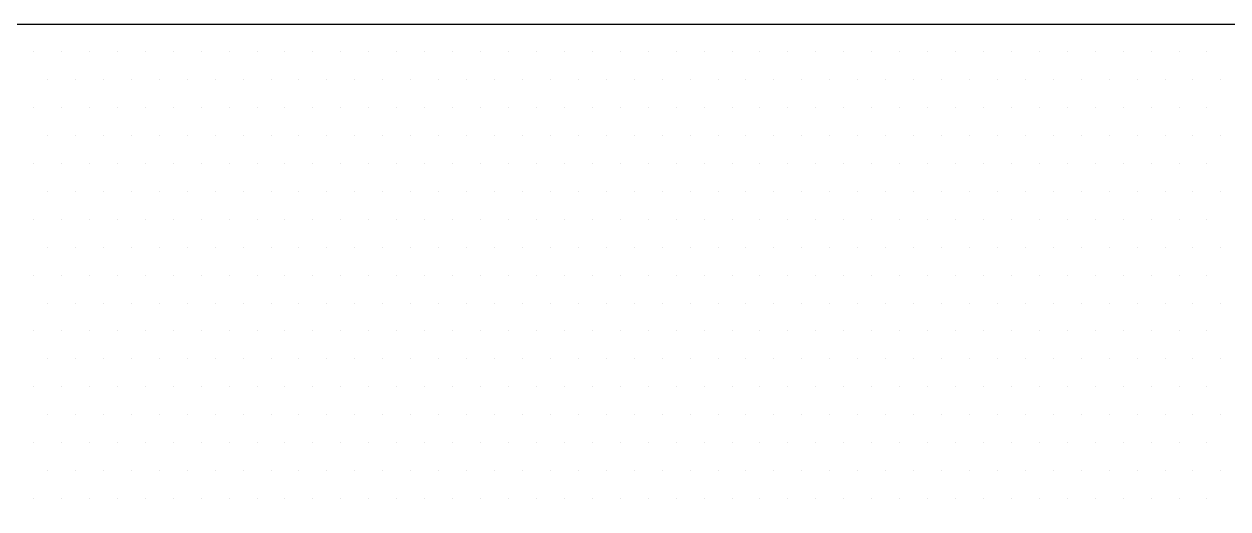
# Model space of a CAD drawing. Extents: x 683431 to 951238, y -788560 to -543702.
# Drawn here: x 761162.16 to 761198.52, y -774093.09 to -774078.46 of the extents above; entities that cross this region are included whole.
import ezdxf

# ---------------------------------------------------------------- set-up
doc = ezdxf.new("R2010")
doc.units = 0
doc.header["$LTSCALE"] = 1000
doc.header["$MEASUREMENT"] = 0
doc.layers.add('WINDOW', color=4, linetype='Continuous')

# ---------------------------------------------------------------- blocks, each defined once
blk = doc.blocks.new('*X15')
at = {"color": 0}
for p, q in [((-65.9375, 1315.875), (-65.9375, 1315.875)), ((-65.875, 1315.875), (-65.875, 1315.875)), ((-65.8125, 1315.875), (-65.8125, 1315.875)), ((-65.75, 1315.875), (-65.75, 1315.875)), ((-65.6875, 1315.875), (-65.6875, 1315.875)), ((-65.625, 1315.875), (-65.625, 1315.875)), ((-65.5625, 1315.875), (-65.5625, 1315.875)), ((-65.5, 1315.875), (-65.5, 1315.875)), ((-65.4375, 1315.875), (-65.4375, 1315.875)), ((-65.375, 1315.875), (-65.375, 1315.875)), ((-65.3125, 1315.875), (-65.3125, 1315.875)), ((-65.25, 1315.875), (-65.25, 1315.875)), ((-65.1875, 1315.875), (-65.1875, 1315.875)), ((-65.125, 1315.875), (-65.125, 1315.875)), ((-65.0625, 1315.875), (-65.0625, 1315.875)), ((-65, 1315.875), (-65, 1315.875)), ((-64.9375, 1315.875), (-64.9375, 1315.875)), ((-64.875, 1315.875), (-64.875, 1315.875)), ((-64.8125, 1315.875), (-64.8125, 1315.875)), ((-64.75, 1315.875), (-64.75, 1315.875)), ((-64.6875, 1315.875), (-64.6875, 1315.875)), ((-64.625, 1315.875), (-64.625, 1315.875)), ((-64.5625, 1315.875), (-64.5625, 1315.875)), ((-64.5, 1315.875), (-64.5, 1315.875)), ((-64.4375, 1315.875), (-64.4375, 1315.875)), ((-64.375, 1315.875), (-64.375, 1315.875)), ((-64.3125, 1315.875), (-64.3125, 1315.875)), ((-64.25, 1315.875), (-64.25, 1315.875)), ((-64.1875, 1315.875), (-64.1875, 1315.875)), ((-64.125, 1315.875), (-64.125, 1315.875)), ((-64.0625, 1315.875), (-64.0625, 1315.875)), ((-64, 1315.875), (-64, 1315.875)), ((-63.9375, 1315.875), (-63.9375, 1315.875)), ((-63.875, 1315.875), (-63.875, 1315.875)), ((-63.8125, 1315.875), (-63.8125, 1315.875)), ((-63.75, 1315.875), (-63.75, 1315.875)), ((-63.6875, 1315.875), (-63.6875, 1315.875)), ((-63.625, 1315.875), (-63.625, 1315.875)), ((-63.5625, 1315.875), (-63.5625, 1315.875)), ((-63.5, 1315.875), (-63.5, 1315.875)), ((-63.4375, 1315.875), (-63.4375, 1315.875)), ((-63.375, 1315.875), (-63.375, 1315.875)), ((-63.3125, 1315.875), (-63.3125, 1315.875)), ((-65.90625, 1315.8125), (-65.90625, 1315.8125)), ((-65.84375, 1315.8125), (-65.84375, 1315.8125)), ((-65.78125, 1315.8125), (-65.78125, 1315.8125)), ((-65.71875, 1315.8125), (-65.71875, 1315.8125)), ((-65.65625, 1315.8125), (-65.65625, 1315.8125)), ((-65.59375, 1315.8125), (-65.59375, 1315.8125)), ((-65.53125, 1315.8125), (-65.53125, 1315.8125)), ((-65.46875, 1315.8125), (-65.46875, 1315.8125)), ((-65.40625, 1315.8125), (-65.40625, 1315.8125)), ((-65.34375, 1315.8125), (-65.34375, 1315.8125)), ((-65.28125, 1315.8125), (-65.28125, 1315.8125)), ((-65.21875, 1315.8125), (-65.21875, 1315.8125)), ((-65.15625, 1315.8125), (-65.15625, 1315.8125)), ((-65.09375, 1315.8125), (-65.09375, 1315.8125)), ((-65.03125, 1315.8125), (-65.03125, 1315.8125)), ((-64.96875, 1315.8125), (-64.96875, 1315.8125)), ((-64.90625, 1315.8125), (-64.90625, 1315.8125)), ((-64.84375, 1315.8125), (-64.84375, 1315.8125)), ((-64.78125, 1315.8125), (-64.78125, 1315.8125)), ((-64.71875, 1315.8125), (-64.71875, 1315.8125)), ((-64.65625, 1315.8125), (-64.65625, 1315.8125)), ((-64.59375, 1315.8125), (-64.59375, 1315.8125)), ((-64.53125, 1315.8125), (-64.53125, 1315.8125)), ((-64.46875, 1315.8125), (-64.46875, 1315.8125)), ((-64.40625, 1315.8125), (-64.40625, 1315.8125)), ((-64.34375, 1315.8125), (-64.34375, 1315.8125)), ((-64.28125, 1315.8125), (-64.28125, 1315.8125)), ((-64.21875, 1315.8125), (-64.21875, 1315.8125)), ((-64.15625, 1315.8125), (-64.15625, 1315.8125)), ((-64.09375, 1315.8125), (-64.09375, 1315.8125)), ((-64.03125, 1315.8125), (-64.03125, 1315.8125)), ((-63.96875, 1315.8125), (-63.96875, 1315.8125)), ((-63.90625, 1315.8125), (-63.90625, 1315.8125)), ((-63.84375, 1315.8125), (-63.84375, 1315.8125)), ((-63.78125, 1315.8125), (-63.78125, 1315.8125)), ((-63.71875, 1315.8125), (-63.71875, 1315.8125)), ((-63.65625, 1315.8125), (-63.65625, 1315.8125)), ((-63.59375, 1315.8125), (-63.59375, 1315.8125)), ((-63.53125, 1315.8125), (-63.53125, 1315.8125)), ((-63.46875, 1315.8125), (-63.46875, 1315.8125)), ((-63.40625, 1315.8125), (-63.40625, 1315.8125)), ((-63.34375, 1315.8125), (-63.34375, 1315.8125)), ((-63.28125, 1315.8125), (-63.28125, 1315.8125)), ((-65.9375, 1315.75), (-65.9375, 1315.75)), ((-65.875, 1315.75), (-65.875, 1315.75)), ((-65.8125, 1315.75), (-65.8125, 1315.75)), ((-65.75, 1315.75), (-65.75, 1315.75)), ((-65.6875, 1315.75), (-65.6875, 1315.75)), ((-65.625, 1315.75), (-65.625, 1315.75)), ((-65.5625, 1315.75), (-65.5625, 1315.75)), ((-65.5, 1315.75), (-65.5, 1315.75)), ((-65.4375, 1315.75), (-65.4375, 1315.75)), ((-65.375, 1315.75), (-65.375, 1315.75)), ((-65.3125, 1315.75), (-65.3125, 1315.75)), ((-65.25, 1315.75), (-65.25, 1315.75)), ((-65.1875, 1315.75), (-65.1875, 1315.75)), ((-65.125, 1315.75), (-65.125, 1315.75)), ((-65.0625, 1315.75), (-65.0625, 1315.75)), ((-65, 1315.75), (-65, 1315.75)), ((-64.9375, 1315.75), (-64.9375, 1315.75)), ((-64.875, 1315.75), (-64.875, 1315.75)), ((-64.8125, 1315.75), (-64.8125, 1315.75)), ((-64.75, 1315.75), (-64.75, 1315.75)), ((-64.6875, 1315.75), (-64.6875, 1315.75)), ((-64.625, 1315.75), (-64.625, 1315.75)), ((-64.5625, 1315.75), (-64.5625, 1315.75)), ((-64.5, 1315.75), (-64.5, 1315.75)), ((-64.4375, 1315.75), (-64.4375, 1315.75)), ((-64.375, 1315.75), (-64.375, 1315.75)), ((-64.3125, 1315.75), (-64.3125, 1315.75)), ((-64.25, 1315.75), (-64.25, 1315.75)), ((-64.1875, 1315.75), (-64.1875, 1315.75)), ((-64.125, 1315.75), (-64.125, 1315.75)), ((-64.0625, 1315.75), (-64.0625, 1315.75)), ((-64, 1315.75), (-64, 1315.75)), ((-63.9375, 1315.75), (-63.9375, 1315.75)), ((-63.875, 1315.75), (-63.875, 1315.75)), ((-63.8125, 1315.75), (-63.8125, 1315.75)), ((-63.75, 1315.75), (-63.75, 1315.75)), ((-63.6875, 1315.75), (-63.6875, 1315.75)), ((-63.625, 1315.75), (-63.625, 1315.75)), ((-63.5625, 1315.75), (-63.5625, 1315.75)), ((-63.5, 1315.75), (-63.5, 1315.75)), ((-63.4375, 1315.75), (-63.4375, 1315.75)), ((-63.375, 1315.75), (-63.375, 1315.75)), ((-63.3125, 1315.75), (-63.3125, 1315.75)), ((-65.90625, 1315.6875), (-65.90625, 1315.6875)), ((-65.84375, 1315.6875), (-65.84375, 1315.6875)), ((-65.78125, 1315.6875), (-65.78125, 1315.6875)), ((-65.71875, 1315.6875), (-65.71875, 1315.6875)), ((-65.65625, 1315.6875), (-65.65625, 1315.6875)), ((-65.59375, 1315.6875), (-65.59375, 1315.6875)), ((-65.53125, 1315.6875), (-65.53125, 1315.6875)), ((-65.46875, 1315.6875), (-65.46875, 1315.6875)), ((-65.40625, 1315.6875), (-65.40625, 1315.6875)), ((-65.34375, 1315.6875), (-65.34375, 1315.6875)), ((-65.28125, 1315.6875), (-65.28125, 1315.6875)), ((-65.21875, 1315.6875), (-65.21875, 1315.6875)), ((-65.15625, 1315.6875), (-65.15625, 1315.6875)), ((-65.09375, 1315.6875), (-65.09375, 1315.6875)), ((-65.03125, 1315.6875), (-65.03125, 1315.6875)), ((-64.96875, 1315.6875), (-64.96875, 1315.6875)), ((-64.90625, 1315.6875), (-64.90625, 1315.6875)), ((-64.84375, 1315.6875), (-64.84375, 1315.6875)), ((-64.78125, 1315.6875), (-64.78125, 1315.6875)), ((-64.71875, 1315.6875), (-64.71875, 1315.6875)), ((-64.65625, 1315.6875), (-64.65625, 1315.6875)), ((-64.59375, 1315.6875), (-64.59375, 1315.6875)), ((-64.53125, 1315.6875), (-64.53125, 1315.6875)), ((-64.46875, 1315.6875), (-64.46875, 1315.6875)), ((-64.40625, 1315.6875), (-64.40625, 1315.6875)), ((-64.34375, 1315.6875), (-64.34375, 1315.6875)), ((-64.28125, 1315.6875), (-64.28125, 1315.6875)), ((-64.21875, 1315.6875), (-64.21875, 1315.6875)), ((-64.15625, 1315.6875), (-64.15625, 1315.6875)), ((-64.09375, 1315.6875), (-64.09375, 1315.6875)), ((-64.03125, 1315.6875), (-64.03125, 1315.6875)), ((-63.96875, 1315.6875), (-63.96875, 1315.6875)), ((-63.90625, 1315.6875), (-63.90625, 1315.6875)), ((-63.84375, 1315.6875), (-63.84375, 1315.6875)), ((-63.78125, 1315.6875), (-63.78125, 1315.6875)), ((-63.71875, 1315.6875), (-63.71875, 1315.6875)), ((-63.65625, 1315.6875), (-63.65625, 1315.6875)), ((-63.59375, 1315.6875), (-63.59375, 1315.6875)), ((-63.53125, 1315.6875), (-63.53125, 1315.6875)), ((-63.46875, 1315.6875), (-63.46875, 1315.6875)), ((-63.40625, 1315.6875), (-63.40625, 1315.6875)), ((-63.34375, 1315.6875), (-63.34375, 1315.6875)), ((-63.28125, 1315.6875), (-63.28125, 1315.6875)), ((-65.9375, 1315.625), (-65.9375, 1315.625)), ((-65.875, 1315.625), (-65.875, 1315.625)), ((-65.8125, 1315.625), (-65.8125, 1315.625)), ((-65.75, 1315.625), (-65.75, 1315.625)), ((-65.6875, 1315.625), (-65.6875, 1315.625)), ((-65.625, 1315.625), (-65.625, 1315.625)), ((-65.5625, 1315.625), (-65.5625, 1315.625)), ((-65.5, 1315.625), (-65.5, 1315.625)), ((-65.4375, 1315.625), (-65.4375, 1315.625)), ((-65.375, 1315.625), (-65.375, 1315.625)), ((-65.3125, 1315.625), (-65.3125, 1315.625)), ((-65.25, 1315.625), (-65.25, 1315.625)), ((-65.1875, 1315.625), (-65.1875, 1315.625)), ((-65.125, 1315.625), (-65.125, 1315.625)), ((-65.0625, 1315.625), (-65.0625, 1315.625)), ((-65, 1315.625), (-65, 1315.625)), ((-64.9375, 1315.625), (-64.9375, 1315.625)), ((-64.875, 1315.625), (-64.875, 1315.625)), ((-64.8125, 1315.625), (-64.8125, 1315.625)), ((-64.75, 1315.625), (-64.75, 1315.625)), ((-64.6875, 1315.625), (-64.6875, 1315.625)), ((-64.625, 1315.625), (-64.625, 1315.625)), ((-64.5625, 1315.625), (-64.5625, 1315.625)), ((-64.5, 1315.625), (-64.5, 1315.625)), ((-64.4375, 1315.625), (-64.4375, 1315.625)), ((-64.375, 1315.625), (-64.375, 1315.625)), ((-64.3125, 1315.625), (-64.3125, 1315.625)), ((-64.25, 1315.625), (-64.25, 1315.625)), ((-64.1875, 1315.625), (-64.1875, 1315.625)), ((-64.125, 1315.625), (-64.125, 1315.625)), ((-64.0625, 1315.625), (-64.0625, 1315.625)), ((-64, 1315.625), (-64, 1315.625)), ((-63.9375, 1315.625), (-63.9375, 1315.625)), ((-63.875, 1315.625), (-63.875, 1315.625)), ((-63.8125, 1315.625), (-63.8125, 1315.625)), ((-63.75, 1315.625), (-63.75, 1315.625)), ((-63.6875, 1315.625), (-63.6875, 1315.625)), ((-63.625, 1315.625), (-63.625, 1315.625)), ((-63.5625, 1315.625), (-63.5625, 1315.625)), ((-63.5, 1315.625), (-63.5, 1315.625)), ((-63.4375, 1315.625), (-63.4375, 1315.625)), ((-63.375, 1315.625), (-63.375, 1315.625)), ((-63.3125, 1315.625), (-63.3125, 1315.625)), ((-65.90625, 1315.5625), (-65.90625, 1315.5625)), ((-65.84375, 1315.5625), (-65.84375, 1315.5625)), ((-65.78125, 1315.5625), (-65.78125, 1315.5625)), ((-65.71875, 1315.5625), (-65.71875, 1315.5625)), ((-65.65625, 1315.5625), (-65.65625, 1315.5625)), ((-65.59375, 1315.5625), (-65.59375, 1315.5625)), ((-65.53125, 1315.5625), (-65.53125, 1315.5625)), ((-65.46875, 1315.5625), (-65.46875, 1315.5625)), ((-65.40625, 1315.5625), (-65.40625, 1315.5625)), ((-65.34375, 1315.5625), (-65.34375, 1315.5625)), ((-65.28125, 1315.5625), (-65.28125, 1315.5625)), ((-65.21875, 1315.5625), (-65.21875, 1315.5625)), ((-65.15625, 1315.5625), (-65.15625, 1315.5625)), ((-65.09375, 1315.5625), (-65.09375, 1315.5625)), ((-65.03125, 1315.5625), (-65.03125, 1315.5625)), ((-64.96875, 1315.5625), (-64.96875, 1315.5625)), ((-64.90625, 1315.5625), (-64.90625, 1315.5625)), ((-64.84375, 1315.5625), (-64.84375, 1315.5625)), ((-64.78125, 1315.5625), (-64.78125, 1315.5625)), ((-64.71875, 1315.5625), (-64.71875, 1315.5625)), ((-64.65625, 1315.5625), (-64.65625, 1315.5625)), ((-64.59375, 1315.5625), (-64.59375, 1315.5625)), ((-64.53125, 1315.5625), (-64.53125, 1315.5625)), ((-64.46875, 1315.5625), (-64.46875, 1315.5625)), ((-64.40625, 1315.5625), (-64.40625, 1315.5625)), ((-64.34375, 1315.5625), (-64.34375, 1315.5625)), ((-64.28125, 1315.5625), (-64.28125, 1315.5625)), ((-64.21875, 1315.5625), (-64.21875, 1315.5625)), ((-64.15625, 1315.5625), (-64.15625, 1315.5625)), ((-64.09375, 1315.5625), (-64.09375, 1315.5625)), ((-64.03125, 1315.5625), (-64.03125, 1315.5625)), ((-63.96875, 1315.5625), (-63.96875, 1315.5625)), ((-63.90625, 1315.5625), (-63.90625, 1315.5625)), ((-63.84375, 1315.5625), (-63.84375, 1315.5625)), ((-63.78125, 1315.5625), (-63.78125, 1315.5625)), ((-63.71875, 1315.5625), (-63.71875, 1315.5625)), ((-63.65625, 1315.5625), (-63.65625, 1315.5625)), ((-63.59375, 1315.5625), (-63.59375, 1315.5625)), ((-63.53125, 1315.5625), (-63.53125, 1315.5625)), ((-63.46875, 1315.5625), (-63.46875, 1315.5625)), ((-63.40625, 1315.5625), (-63.40625, 1315.5625)), ((-63.34375, 1315.5625), (-63.34375, 1315.5625)), ((-63.28125, 1315.5625), (-63.28125, 1315.5625)), ((-65.9375, 1315.5), (-65.9375, 1315.5)), ((-65.875, 1315.5), (-65.875, 1315.5)), ((-65.8125, 1315.5), (-65.8125, 1315.5)), ((-65.75, 1315.5), (-65.75, 1315.5)), ((-65.6875, 1315.5), (-65.6875, 1315.5)), ((-65.625, 1315.5), (-65.625, 1315.5)), ((-65.5625, 1315.5), (-65.5625, 1315.5)), ((-65.5, 1315.5), (-65.5, 1315.5)), ((-65.4375, 1315.5), (-65.4375, 1315.5)), ((-65.375, 1315.5), (-65.375, 1315.5)), ((-65.3125, 1315.5), (-65.3125, 1315.5)), ((-65.25, 1315.5), (-65.25, 1315.5)), ((-65.1875, 1315.5), (-65.1875, 1315.5)), ((-65.125, 1315.5), (-65.125, 1315.5)), ((-65.0625, 1315.5), (-65.0625, 1315.5)), ((-65, 1315.5), (-65, 1315.5)), ((-64.9375, 1315.5), (-64.9375, 1315.5)), ((-64.875, 1315.5), (-64.875, 1315.5)), ((-64.8125, 1315.5), (-64.8125, 1315.5)), ((-64.75, 1315.5), (-64.75, 1315.5)), ((-64.6875, 1315.5), (-64.6875, 1315.5)), ((-64.625, 1315.5), (-64.625, 1315.5)), ((-64.5625, 1315.5), (-64.5625, 1315.5)), ((-64.5, 1315.5), (-64.5, 1315.5)), ((-64.4375, 1315.5), (-64.4375, 1315.5)), ((-64.375, 1315.5), (-64.375, 1315.5)), ((-64.3125, 1315.5), (-64.3125, 1315.5)), ((-64.25, 1315.5), (-64.25, 1315.5)), ((-64.1875, 1315.5), (-64.1875, 1315.5)), ((-64.125, 1315.5), (-64.125, 1315.5)), ((-64.0625, 1315.5), (-64.0625, 1315.5)), ((-64, 1315.5), (-64, 1315.5)), ((-63.9375, 1315.5), (-63.9375, 1315.5)), ((-63.875, 1315.5), (-63.875, 1315.5)), ((-63.8125, 1315.5), (-63.8125, 1315.5)), ((-63.75, 1315.5), (-63.75, 1315.5)), ((-63.6875, 1315.5), (-63.6875, 1315.5)), ((-63.625, 1315.5), (-63.625, 1315.5)), ((-63.5625, 1315.5), (-63.5625, 1315.5)), ((-63.5, 1315.5), (-63.5, 1315.5)), ((-63.4375, 1315.5), (-63.4375, 1315.5)), ((-63.375, 1315.5), (-63.375, 1315.5)), ((-63.3125, 1315.5), (-63.3125, 1315.5)), ((-65.90625, 1315.4375), (-65.90625, 1315.4375)), ((-65.84375, 1315.4375), (-65.84375, 1315.4375)), ((-65.78125, 1315.4375), (-65.78125, 1315.4375)), ((-65.71875, 1315.4375), (-65.71875, 1315.4375)), ((-65.65625, 1315.4375), (-65.65625, 1315.4375)), ((-65.59375, 1315.4375), (-65.59375, 1315.4375)), ((-65.53125, 1315.4375), (-65.53125, 1315.4375)), ((-65.46875, 1315.4375), (-65.46875, 1315.4375)), ((-65.40625, 1315.4375), (-65.40625, 1315.4375)), ((-65.34375, 1315.4375), (-65.34375, 1315.4375)), ((-65.28125, 1315.4375), (-65.28125, 1315.4375)), ((-65.21875, 1315.4375), (-65.21875, 1315.4375)), ((-65.15625, 1315.4375), (-65.15625, 1315.4375)), ((-65.09375, 1315.4375), (-65.09375, 1315.4375)), ((-65.03125, 1315.4375), (-65.03125, 1315.4375)), ((-64.96875, 1315.4375), (-64.96875, 1315.4375)), ((-64.90625, 1315.4375), (-64.90625, 1315.4375)), ((-64.84375, 1315.4375), (-64.84375, 1315.4375)), ((-64.78125, 1315.4375), (-64.78125, 1315.4375)), ((-64.71875, 1315.4375), (-64.71875, 1315.4375)), ((-64.65625, 1315.4375), (-64.65625, 1315.4375)), ((-64.59375, 1315.4375), (-64.59375, 1315.4375)), ((-64.53125, 1315.4375), (-64.53125, 1315.4375)), ((-64.46875, 1315.4375), (-64.46875, 1315.4375)), ((-64.40625, 1315.4375), (-64.40625, 1315.4375)), ((-64.34375, 1315.4375), (-64.34375, 1315.4375)), ((-64.28125, 1315.4375), (-64.28125, 1315.4375)), ((-64.21875, 1315.4375), (-64.21875, 1315.4375)), ((-64.15625, 1315.4375), (-64.15625, 1315.4375)), ((-64.09375, 1315.4375), (-64.09375, 1315.4375)), ((-64.03125, 1315.4375), (-64.03125, 1315.4375)), ((-63.96875, 1315.4375), (-63.96875, 1315.4375)), ((-63.90625, 1315.4375), (-63.90625, 1315.4375)), ((-63.84375, 1315.4375), (-63.84375, 1315.4375)), ((-63.78125, 1315.4375), (-63.78125, 1315.4375)), ((-63.71875, 1315.4375), (-63.71875, 1315.4375)), ((-63.65625, 1315.4375), (-63.65625, 1315.4375)), ((-63.59375, 1315.4375), (-63.59375, 1315.4375)), ((-63.53125, 1315.4375), (-63.53125, 1315.4375)), ((-63.46875, 1315.4375), (-63.46875, 1315.4375)), ((-63.40625, 1315.4375), (-63.40625, 1315.4375)), ((-63.34375, 1315.4375), (-63.34375, 1315.4375)), ((-63.28125, 1315.4375), (-63.28125, 1315.4375)), ((-65.9375, 1315.375), (-65.9375, 1315.375)), ((-65.875, 1315.375), (-65.875, 1315.375)), ((-65.8125, 1315.375), (-65.8125, 1315.375)), ((-65.75, 1315.375), (-65.75, 1315.375)), ((-65.6875, 1315.375), (-65.6875, 1315.375)), ((-65.625, 1315.375), (-65.625, 1315.375)), ((-65.5625, 1315.375), (-65.5625, 1315.375)), ((-65.5, 1315.375), (-65.5, 1315.375)), ((-65.4375, 1315.375), (-65.4375, 1315.375)), ((-65.375, 1315.375), (-65.375, 1315.375)), ((-65.3125, 1315.375), (-65.3125, 1315.375)), ((-65.25, 1315.375), (-65.25, 1315.375)), ((-65.1875, 1315.375), (-65.1875, 1315.375)), ((-65.125, 1315.375), (-65.125, 1315.375)), ((-65.0625, 1315.375), (-65.0625, 1315.375)), ((-65, 1315.375), (-65, 1315.375)), ((-64.9375, 1315.375), (-64.9375, 1315.375)), ((-64.875, 1315.375), (-64.875, 1315.375)), ((-64.8125, 1315.375), (-64.8125, 1315.375)), ((-64.75, 1315.375), (-64.75, 1315.375)), ((-64.6875, 1315.375), (-64.6875, 1315.375)), ((-64.625, 1315.375), (-64.625, 1315.375)), ((-64.5625, 1315.375), (-64.5625, 1315.375)), ((-64.5, 1315.375), (-64.5, 1315.375)), ((-64.4375, 1315.375), (-64.4375, 1315.375)), ((-64.375, 1315.375), (-64.375, 1315.375)), ((-64.3125, 1315.375), (-64.3125, 1315.375)), ((-64.25, 1315.375), (-64.25, 1315.375)), ((-64.1875, 1315.375), (-64.1875, 1315.375)), ((-64.125, 1315.375), (-64.125, 1315.375)), ((-64.0625, 1315.375), (-64.0625, 1315.375)), ((-64, 1315.375), (-64, 1315.375)), ((-63.9375, 1315.375), (-63.9375, 1315.375)), ((-63.875, 1315.375), (-63.875, 1315.375)), ((-63.8125, 1315.375), (-63.8125, 1315.375)), ((-63.75, 1315.375), (-63.75, 1315.375)), ((-63.6875, 1315.375), (-63.6875, 1315.375)), ((-63.625, 1315.375), (-63.625, 1315.375)), ((-63.5625, 1315.375), (-63.5625, 1315.375)), ((-63.5, 1315.375), (-63.5, 1315.375)), ((-63.4375, 1315.375), (-63.4375, 1315.375)), ((-63.375, 1315.375), (-63.375, 1315.375)), ((-63.3125, 1315.375), (-63.3125, 1315.375)), ((-65.90625, 1315.3125), (-65.90625, 1315.3125)), ((-65.84375, 1315.3125), (-65.84375, 1315.3125)), ((-65.78125, 1315.3125), (-65.78125, 1315.3125)), ((-65.71875, 1315.3125), (-65.71875, 1315.3125)), ((-65.65625, 1315.3125), (-65.65625, 1315.3125)), ((-65.59375, 1315.3125), (-65.59375, 1315.3125)), ((-65.53125, 1315.3125), (-65.53125, 1315.3125)), ((-65.46875, 1315.3125), (-65.46875, 1315.3125)), ((-65.40625, 1315.3125), (-65.40625, 1315.3125)), ((-65.34375, 1315.3125), (-65.34375, 1315.3125)), ((-65.28125, 1315.3125), (-65.28125, 1315.3125)), ((-65.21875, 1315.3125), (-65.21875, 1315.3125)), ((-65.15625, 1315.3125), (-65.15625, 1315.3125)), ((-65.09375, 1315.3125), (-65.09375, 1315.3125)), ((-65.03125, 1315.3125), (-65.03125, 1315.3125)), ((-64.96875, 1315.3125), (-64.96875, 1315.3125)), ((-64.90625, 1315.3125), (-64.90625, 1315.3125)), ((-64.84375, 1315.3125), (-64.84375, 1315.3125)), ((-64.78125, 1315.3125), (-64.78125, 1315.3125)), ((-64.71875, 1315.3125), (-64.71875, 1315.3125)), ((-64.65625, 1315.3125), (-64.65625, 1315.3125)), ((-64.59375, 1315.3125), (-64.59375, 1315.3125)), ((-64.53125, 1315.3125), (-64.53125, 1315.3125)), ((-64.46875, 1315.3125), (-64.46875, 1315.3125)), ((-64.40625, 1315.3125), (-64.40625, 1315.3125)), ((-64.34375, 1315.3125), (-64.34375, 1315.3125)), ((-64.28125, 1315.3125), (-64.28125, 1315.3125)), ((-64.21875, 1315.3125), (-64.21875, 1315.3125)), ((-64.15625, 1315.3125), (-64.15625, 1315.3125)), ((-64.09375, 1315.3125), (-64.09375, 1315.3125)), ((-64.03125, 1315.3125), (-64.03125, 1315.3125)), ((-63.96875, 1315.3125), (-63.96875, 1315.3125)), ((-63.90625, 1315.3125), (-63.90625, 1315.3125)), ((-63.84375, 1315.3125), (-63.84375, 1315.3125)), ((-63.78125, 1315.3125), (-63.78125, 1315.3125)), ((-63.71875, 1315.3125), (-63.71875, 1315.3125)), ((-63.65625, 1315.3125), (-63.65625, 1315.3125)), ((-63.59375, 1315.3125), (-63.59375, 1315.3125)), ((-63.53125, 1315.3125), (-63.53125, 1315.3125)), ((-63.46875, 1315.3125), (-63.46875, 1315.3125)), ((-63.40625, 1315.3125), (-63.40625, 1315.3125)), ((-63.34375, 1315.3125), (-63.34375, 1315.3125)), ((-63.28125, 1315.3125), (-63.28125, 1315.3125)), ((-65.9375, 1315.25), (-65.9375, 1315.25)), ((-65.875, 1315.25), (-65.875, 1315.25)), ((-65.8125, 1315.25), (-65.8125, 1315.25)), ((-65.75, 1315.25), (-65.75, 1315.25)), ((-65.6875, 1315.25), (-65.6875, 1315.25)), ((-65.625, 1315.25), (-65.625, 1315.25)), ((-65.5625, 1315.25), (-65.5625, 1315.25)), ((-65.5, 1315.25), (-65.5, 1315.25)), ((-65.4375, 1315.25), (-65.4375, 1315.25)), ((-65.375, 1315.25), (-65.375, 1315.25)), ((-65.3125, 1315.25), (-65.3125, 1315.25)), ((-65.25, 1315.25), (-65.25, 1315.25)), ((-65.1875, 1315.25), (-65.1875, 1315.25)), ((-65.125, 1315.25), (-65.125, 1315.25)), ((-65.0625, 1315.25), (-65.0625, 1315.25)), ((-65, 1315.25), (-65, 1315.25)), ((-64.9375, 1315.25), (-64.9375, 1315.25)), ((-64.875, 1315.25), (-64.875, 1315.25)), ((-64.8125, 1315.25), (-64.8125, 1315.25)), ((-64.75, 1315.25), (-64.75, 1315.25)), ((-64.6875, 1315.25), (-64.6875, 1315.25)), ((-64.625, 1315.25), (-64.625, 1315.25)), ((-64.5625, 1315.25), (-64.5625, 1315.25)), ((-64.5, 1315.25), (-64.5, 1315.25)), ((-64.4375, 1315.25), (-64.4375, 1315.25)), ((-64.375, 1315.25), (-64.375, 1315.25)), ((-64.3125, 1315.25), (-64.3125, 1315.25)), ((-64.25, 1315.25), (-64.25, 1315.25)), ((-64.1875, 1315.25), (-64.1875, 1315.25)), ((-64.125, 1315.25), (-64.125, 1315.25)), ((-64.0625, 1315.25), (-64.0625, 1315.25)), ((-64, 1315.25), (-64, 1315.25)), ((-63.9375, 1315.25), (-63.9375, 1315.25)), ((-63.875, 1315.25), (-63.875, 1315.25)), ((-63.8125, 1315.25), (-63.8125, 1315.25)), ((-63.75, 1315.25), (-63.75, 1315.25)), ((-63.6875, 1315.25), (-63.6875, 1315.25)), ((-63.625, 1315.25), (-63.625, 1315.25)), ((-63.5625, 1315.25), (-63.5625, 1315.25)), ((-63.5, 1315.25), (-63.5, 1315.25)), ((-63.4375, 1315.25), (-63.4375, 1315.25)), ((-63.375, 1315.25), (-63.375, 1315.25)), ((-63.3125, 1315.25), (-63.3125, 1315.25)), ((-65.90625, 1315.1875), (-65.90625, 1315.1875)), ((-65.84375, 1315.1875), (-65.84375, 1315.1875)), ((-65.78125, 1315.1875), (-65.78125, 1315.1875)), ((-65.71875, 1315.1875), (-65.71875, 1315.1875)), ((-65.65625, 1315.1875), (-65.65625, 1315.1875)), ((-65.59375, 1315.1875), (-65.59375, 1315.1875)), ((-65.53125, 1315.1875), (-65.53125, 1315.1875)), ((-65.46875, 1315.1875), (-65.46875, 1315.1875)), ((-65.40625, 1315.1875), (-65.40625, 1315.1875)), ((-65.34375, 1315.1875), (-65.34375, 1315.1875)), ((-65.28125, 1315.1875), (-65.28125, 1315.1875)), ((-65.21875, 1315.1875), (-65.21875, 1315.1875)), ((-65.15625, 1315.1875), (-65.15625, 1315.1875)), ((-65.09375, 1315.1875), (-65.09375, 1315.1875)), ((-65.03125, 1315.1875), (-65.03125, 1315.1875)), ((-64.96875, 1315.1875), (-64.96875, 1315.1875)), ((-64.90625, 1315.1875), (-64.90625, 1315.1875)), ((-64.84375, 1315.1875), (-64.84375, 1315.1875)), ((-64.78125, 1315.1875), (-64.78125, 1315.1875)), ((-64.71875, 1315.1875), (-64.71875, 1315.1875)), ((-64.65625, 1315.1875), (-64.65625, 1315.1875)), ((-64.59375, 1315.1875), (-64.59375, 1315.1875)), ((-64.53125, 1315.1875), (-64.53125, 1315.1875)), ((-64.46875, 1315.1875), (-64.46875, 1315.1875)), ((-64.40625, 1315.1875), (-64.40625, 1315.1875)), ((-64.34375, 1315.1875), (-64.34375, 1315.1875)), ((-64.28125, 1315.1875), (-64.28125, 1315.1875)), ((-64.21875, 1315.1875), (-64.21875, 1315.1875)), ((-64.15625, 1315.1875), (-64.15625, 1315.1875)), ((-64.09375, 1315.1875), (-64.09375, 1315.1875)), ((-64.03125, 1315.1875), (-64.03125, 1315.1875)), ((-63.96875, 1315.1875), (-63.96875, 1315.1875)), ((-63.90625, 1315.1875), (-63.90625, 1315.1875)), ((-63.84375, 1315.1875), (-63.84375, 1315.1875)), ((-63.78125, 1315.1875), (-63.78125, 1315.1875)), ((-63.71875, 1315.1875), (-63.71875, 1315.1875)), ((-63.65625, 1315.1875), (-63.65625, 1315.1875)), ((-63.59375, 1315.1875), (-63.59375, 1315.1875)), ((-63.53125, 1315.1875), (-63.53125, 1315.1875)), ((-63.46875, 1315.1875), (-63.46875, 1315.1875)), ((-63.40625, 1315.1875), (-63.40625, 1315.1875)), ((-63.34375, 1315.1875), (-63.34375, 1315.1875)), ((-63.28125, 1315.1875), (-63.28125, 1315.1875)), ((-65.9375, 1315.125), (-65.9375, 1315.125)), ((-65.875, 1315.125), (-65.875, 1315.125)), ((-65.8125, 1315.125), (-65.8125, 1315.125)), ((-65.75, 1315.125), (-65.75, 1315.125)), ((-65.6875, 1315.125), (-65.6875, 1315.125)), ((-65.625, 1315.125), (-65.625, 1315.125)), ((-65.5625, 1315.125), (-65.5625, 1315.125)), ((-65.5, 1315.125), (-65.5, 1315.125)), ((-65.4375, 1315.125), (-65.4375, 1315.125)), ((-65.375, 1315.125), (-65.375, 1315.125)), ((-65.3125, 1315.125), (-65.3125, 1315.125)), ((-65.25, 1315.125), (-65.25, 1315.125)), ((-65.1875, 1315.125), (-65.1875, 1315.125)), ((-65.125, 1315.125), (-65.125, 1315.125)), ((-65.0625, 1315.125), (-65.0625, 1315.125)), ((-65, 1315.125), (-65, 1315.125)), ((-64.9375, 1315.125), (-64.9375, 1315.125)), ((-64.875, 1315.125), (-64.875, 1315.125)), ((-64.8125, 1315.125), (-64.8125, 1315.125)), ((-64.75, 1315.125), (-64.75, 1315.125)), ((-64.6875, 1315.125), (-64.6875, 1315.125)), ((-64.625, 1315.125), (-64.625, 1315.125)), ((-64.5625, 1315.125), (-64.5625, 1315.125)), ((-64.5, 1315.125), (-64.5, 1315.125)), ((-64.4375, 1315.125), (-64.4375, 1315.125)), ((-64.375, 1315.125), (-64.375, 1315.125)), ((-64.3125, 1315.125), (-64.3125, 1315.125)), ((-64.25, 1315.125), (-64.25, 1315.125)), ((-64.1875, 1315.125), (-64.1875, 1315.125)), ((-64.125, 1315.125), (-64.125, 1315.125)), ((-64.0625, 1315.125), (-64.0625, 1315.125)), ((-64, 1315.125), (-64, 1315.125)), ((-63.9375, 1315.125), (-63.9375, 1315.125)), ((-63.875, 1315.125), (-63.875, 1315.125)), ((-63.8125, 1315.125), (-63.8125, 1315.125)), ((-63.75, 1315.125), (-63.75, 1315.125)), ((-63.6875, 1315.125), (-63.6875, 1315.125)), ((-63.625, 1315.125), (-63.625, 1315.125)), ((-63.5625, 1315.125), (-63.5625, 1315.125)), ((-63.5, 1315.125), (-63.5, 1315.125)), ((-63.4375, 1315.125), (-63.4375, 1315.125)), ((-63.375, 1315.125), (-63.375, 1315.125)), ((-63.3125, 1315.125), (-63.3125, 1315.125)), ((-65.90625, 1315.0625), (-65.90625, 1315.0625)), ((-65.84375, 1315.0625), (-65.84375, 1315.0625)), ((-65.78125, 1315.0625), (-65.78125, 1315.0625)), ((-65.71875, 1315.0625), (-65.71875, 1315.0625)), ((-65.65625, 1315.0625), (-65.65625, 1315.0625)), ((-65.59375, 1315.0625), (-65.59375, 1315.0625)), ((-65.53125, 1315.0625), (-65.53125, 1315.0625)), ((-65.46875, 1315.0625), (-65.46875, 1315.0625)), ((-65.40625, 1315.0625), (-65.40625, 1315.0625)), ((-65.34375, 1315.0625), (-65.34375, 1315.0625)), ((-65.28125, 1315.0625), (-65.28125, 1315.0625)), ((-65.21875, 1315.0625), (-65.21875, 1315.0625)), ((-65.15625, 1315.0625), (-65.15625, 1315.0625)), ((-65.09375, 1315.0625), (-65.09375, 1315.0625)), ((-65.03125, 1315.0625), (-65.03125, 1315.0625)), ((-64.96875, 1315.0625), (-64.96875, 1315.0625)), ((-64.90625, 1315.0625), (-64.90625, 1315.0625)), ((-64.84375, 1315.0625), (-64.84375, 1315.0625)), ((-64.78125, 1315.0625), (-64.78125, 1315.0625)), ((-64.71875, 1315.0625), (-64.71875, 1315.0625)), ((-64.65625, 1315.0625), (-64.65625, 1315.0625)), ((-64.59375, 1315.0625), (-64.59375, 1315.0625)), ((-64.53125, 1315.0625), (-64.53125, 1315.0625)), ((-64.46875, 1315.0625), (-64.46875, 1315.0625)), ((-64.40625, 1315.0625), (-64.40625, 1315.0625)), ((-64.34375, 1315.0625), (-64.34375, 1315.0625)), ((-64.28125, 1315.0625), (-64.28125, 1315.0625)), ((-64.21875, 1315.0625), (-64.21875, 1315.0625)), ((-64.15625, 1315.0625), (-64.15625, 1315.0625)), ((-64.09375, 1315.0625), (-64.09375, 1315.0625)), ((-64.03125, 1315.0625), (-64.03125, 1315.0625)), ((-63.96875, 1315.0625), (-63.96875, 1315.0625)), ((-63.90625, 1315.0625), (-63.90625, 1315.0625)), ((-63.84375, 1315.0625), (-63.84375, 1315.0625)), ((-63.78125, 1315.0625), (-63.78125, 1315.0625)), ((-63.71875, 1315.0625), (-63.71875, 1315.0625)), ((-63.65625, 1315.0625), (-63.65625, 1315.0625)), ((-63.59375, 1315.0625), (-63.59375, 1315.0625)), ((-63.53125, 1315.0625), (-63.53125, 1315.0625)), ((-63.46875, 1315.0625), (-63.46875, 1315.0625)), ((-63.40625, 1315.0625), (-63.40625, 1315.0625)), ((-63.34375, 1315.0625), (-63.34375, 1315.0625)), ((-63.28125, 1315.0625), (-63.28125, 1315.0625)), ((-65.9375, 1315), (-65.9375, 1315)), ((-65.875, 1315), (-65.875, 1315)), ((-65.8125, 1315), (-65.8125, 1315)), ((-65.75, 1315), (-65.75, 1315)), ((-65.6875, 1315), (-65.6875, 1315)), ((-65.625, 1315), (-65.625, 1315)), ((-65.5625, 1315), (-65.5625, 1315)), ((-65.5, 1315), (-65.5, 1315)), ((-65.4375, 1315), (-65.4375, 1315)), ((-65.375, 1315), (-65.375, 1315)), ((-65.3125, 1315), (-65.3125, 1315)), ((-65.25, 1315), (-65.25, 1315)), ((-65.1875, 1315), (-65.1875, 1315)), ((-65.125, 1315), (-65.125, 1315)), ((-65.0625, 1315), (-65.0625, 1315)), ((-65, 1315), (-65, 1315)), ((-64.9375, 1315), (-64.9375, 1315)), ((-64.875, 1315), (-64.875, 1315)), ((-64.8125, 1315), (-64.8125, 1315)), ((-64.75, 1315), (-64.75, 1315)), ((-64.6875, 1315), (-64.6875, 1315)), ((-64.625, 1315), (-64.625, 1315)), ((-64.5625, 1315), (-64.5625, 1315)), ((-64.5, 1315), (-64.5, 1315)), ((-64.4375, 1315), (-64.4375, 1315)), ((-64.375, 1315), (-64.375, 1315)), ((-64.3125, 1315), (-64.3125, 1315)), ((-64.25, 1315), (-64.25, 1315)), ((-64.1875, 1315), (-64.1875, 1315)), ((-64.125, 1315), (-64.125, 1315)), ((-64.0625, 1315), (-64.0625, 1315)), ((-64, 1315), (-64, 1315)), ((-63.9375, 1315), (-63.9375, 1315)), ((-63.875, 1315), (-63.875, 1315)), ((-63.8125, 1315), (-63.8125, 1315)), ((-63.75, 1315), (-63.75, 1315)), ((-63.6875, 1315), (-63.6875, 1315)), ((-63.625, 1315), (-63.625, 1315)), ((-63.5625, 1315), (-63.5625, 1315)), ((-63.5, 1315), (-63.5, 1315)), ((-63.4375, 1315), (-63.4375, 1315)), ((-63.375, 1315), (-63.375, 1315)), ((-63.3125, 1315), (-63.3125, 1315)), ((-65.90625, 1314.9375), (-65.90625, 1314.9375)), ((-65.84375, 1314.9375), (-65.84375, 1314.9375)), ((-65.78125, 1314.9375), (-65.78125, 1314.9375)), ((-65.71875, 1314.9375), (-65.71875, 1314.9375)), ((-65.65625, 1314.9375), (-65.65625, 1314.9375)), ((-65.59375, 1314.9375), (-65.59375, 1314.9375)), ((-65.53125, 1314.9375), (-65.53125, 1314.9375)), ((-65.46875, 1314.9375), (-65.46875, 1314.9375)), ((-65.40625, 1314.9375), (-65.40625, 1314.9375)), ((-65.34375, 1314.9375), (-65.34375, 1314.9375)), ((-65.28125, 1314.9375), (-65.28125, 1314.9375)), ((-65.21875, 1314.9375), (-65.21875, 1314.9375)), ((-65.15625, 1314.9375), (-65.15625, 1314.9375)), ((-65.09375, 1314.9375), (-65.09375, 1314.9375)), ((-65.03125, 1314.9375), (-65.03125, 1314.9375)), ((-64.96875, 1314.9375), (-64.96875, 1314.9375)), ((-64.90625, 1314.9375), (-64.90625, 1314.9375)), ((-64.84375, 1314.9375), (-64.84375, 1314.9375)), ((-64.78125, 1314.9375), (-64.78125, 1314.9375)), ((-64.71875, 1314.9375), (-64.71875, 1314.9375)), ((-64.65625, 1314.9375), (-64.65625, 1314.9375)), ((-64.59375, 1314.9375), (-64.59375, 1314.9375)), ((-64.53125, 1314.9375), (-64.53125, 1314.9375)), ((-64.46875, 1314.9375), (-64.46875, 1314.9375)), ((-64.40625, 1314.9375), (-64.40625, 1314.9375)), ((-64.34375, 1314.9375), (-64.34375, 1314.9375)), ((-64.28125, 1314.9375), (-64.28125, 1314.9375)), ((-64.21875, 1314.9375), (-64.21875, 1314.9375)), ((-64.15625, 1314.9375), (-64.15625, 1314.9375)), ((-64.09375, 1314.9375), (-64.09375, 1314.9375)), ((-64.03125, 1314.9375), (-64.03125, 1314.9375)), ((-63.96875, 1314.9375), (-63.96875, 1314.9375)), ((-63.90625, 1314.9375), (-63.90625, 1314.9375)), ((-63.84375, 1314.9375), (-63.84375, 1314.9375)), ((-63.78125, 1314.9375), (-63.78125, 1314.9375)), ((-63.71875, 1314.9375), (-63.71875, 1314.9375)), ((-63.65625, 1314.9375), (-63.65625, 1314.9375)), ((-63.59375, 1314.9375), (-63.59375, 1314.9375)), ((-63.53125, 1314.9375), (-63.53125, 1314.9375)), ((-63.46875, 1314.9375), (-63.46875, 1314.9375)), ((-63.40625, 1314.9375), (-63.40625, 1314.9375)), ((-63.34375, 1314.9375), (-63.34375, 1314.9375)), ((-63.28125, 1314.9375), (-63.28125, 1314.9375)), ((-65.9375, 1314.875), (-65.9375, 1314.875)), ((-65.875, 1314.875), (-65.875, 1314.875)), ((-65.8125, 1314.875), (-65.8125, 1314.875)), ((-65.75, 1314.875), (-65.75, 1314.875)), ((-65.6875, 1314.875), (-65.6875, 1314.875)), ((-65.625, 1314.875), (-65.625, 1314.875)), ((-65.5625, 1314.875), (-65.5625, 1314.875)), ((-65.5, 1314.875), (-65.5, 1314.875)), ((-65.4375, 1314.875), (-65.4375, 1314.875)), ((-65.375, 1314.875), (-65.375, 1314.875)), ((-65.3125, 1314.875), (-65.3125, 1314.875)), ((-65.25, 1314.875), (-65.25, 1314.875)), ((-65.1875, 1314.875), (-65.1875, 1314.875)), ((-65.125, 1314.875), (-65.125, 1314.875)), ((-65.0625, 1314.875), (-65.0625, 1314.875)), ((-65, 1314.875), (-65, 1314.875)), ((-64.9375, 1314.875), (-64.9375, 1314.875)), ((-64.875, 1314.875), (-64.875, 1314.875)), ((-64.8125, 1314.875), (-64.8125, 1314.875)), ((-64.75, 1314.875), (-64.75, 1314.875)), ((-64.6875, 1314.875), (-64.6875, 1314.875)), ((-64.625, 1314.875), (-64.625, 1314.875)), ((-64.5625, 1314.875), (-64.5625, 1314.875)), ((-64.5, 1314.875), (-64.5, 1314.875)), ((-64.4375, 1314.875), (-64.4375, 1314.875)), ((-64.375, 1314.875), (-64.375, 1314.875)), ((-64.3125, 1314.875), (-64.3125, 1314.875)), ((-64.25, 1314.875), (-64.25, 1314.875)), ((-64.1875, 1314.875), (-64.1875, 1314.875)), ((-64.125, 1314.875), (-64.125, 1314.875)), ((-64.0625, 1314.875), (-64.0625, 1314.875)), ((-64, 1314.875), (-64, 1314.875)), ((-63.9375, 1314.875), (-63.9375, 1314.875)), ((-63.875, 1314.875), (-63.875, 1314.875)), ((-63.8125, 1314.875), (-63.8125, 1314.875)), ((-63.75, 1314.875), (-63.75, 1314.875)), ((-63.6875, 1314.875), (-63.6875, 1314.875)), ((-63.625, 1314.875), (-63.625, 1314.875)), ((-63.5625, 1314.875), (-63.5625, 1314.875)), ((-63.5, 1314.875), (-63.5, 1314.875)), ((-63.4375, 1314.875), (-63.4375, 1314.875)), ((-63.375, 1314.875), (-63.375, 1314.875)), ((-63.3125, 1314.875), (-63.3125, 1314.875))]:
    blk.add_line(p, q, dxfattribs=at)
blk = doc.blocks.new('A$C5D7C7B29')
blk.add_arc((9070.84, 8492.946), 54, 270, 0)
at = {"layer": 'WINDOW'}
blk.add_line((9070.84, 8492.946), (13458.061, 8492.946), dxfattribs=at)
at = {"xscale": 9, "yscale": 9, "zscale": 9}
blk.add_blockref('*X15', (9664.956, -3350.48), dxfattribs=at)

msp = doc.modelspace()

# ---------------------------------------------------------------- block references
at = {"xscale": 1.5, "yscale": 1.5, "zscale": 1.5}
msp.add_blockref('A$C5D7C7B29', (747555.172, -786817.879), dxfattribs=at)

doc.saveas('drawing.dxf')
